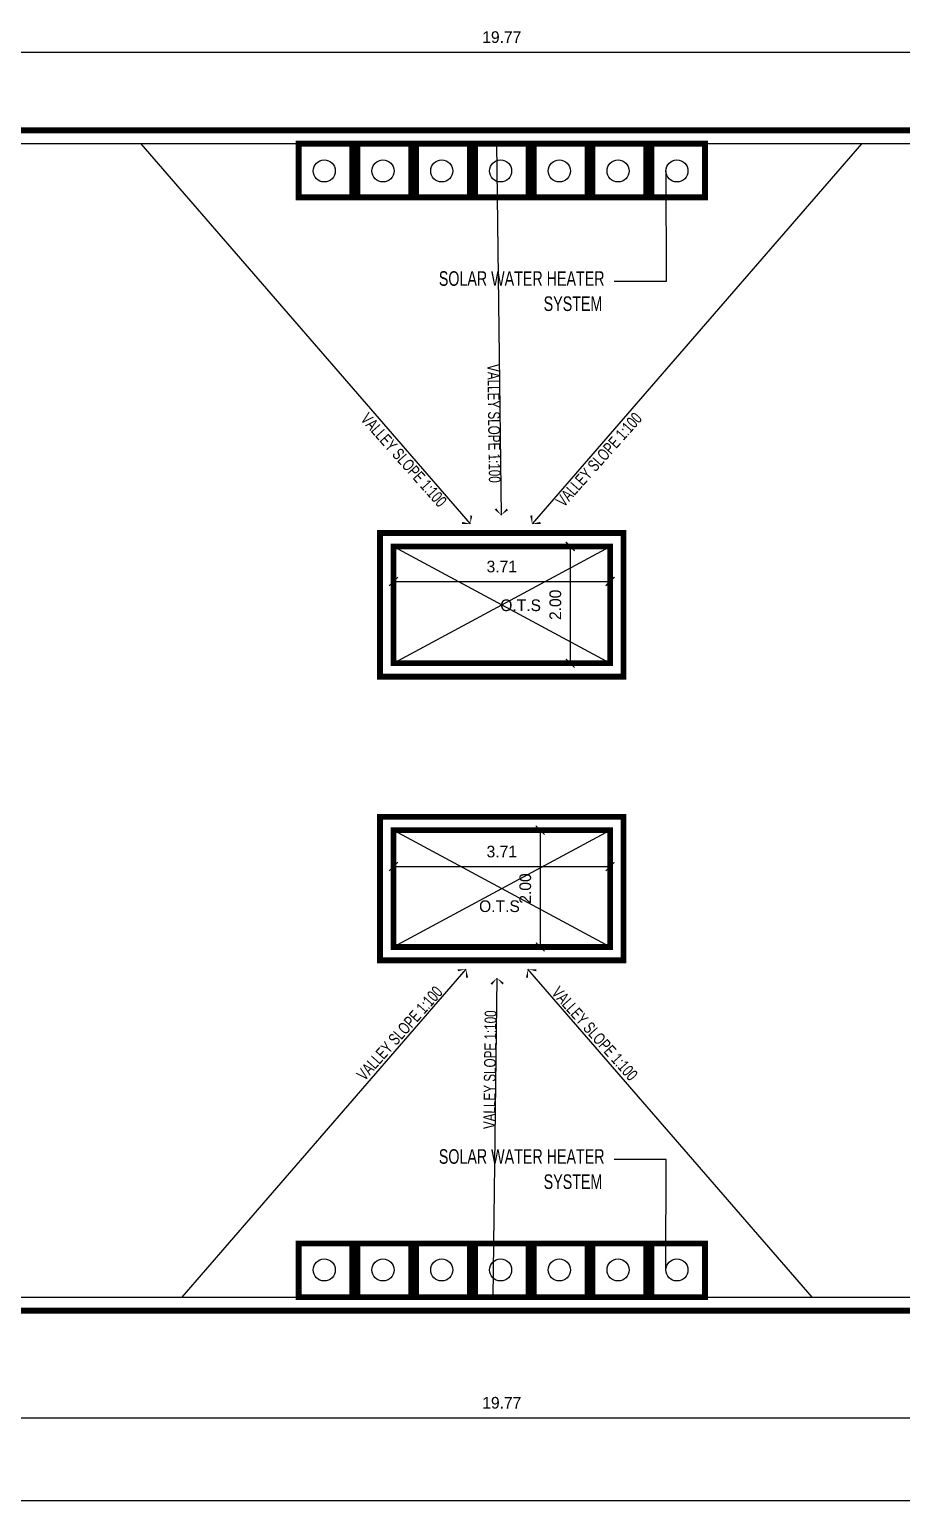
# Model space of a CAD drawing. Header units: metres. Extents: x 6101839 to 6102590, y -6659932 to -6659648.
# Drawn here: x 6102482.85 to 6102497.78, y -6659712.88 to -6659687.59 of the extents above; entities that cross this region are included whole.
import ezdxf

# ---------------------------------------------------------------- set-up
doc = ezdxf.new("R2010")
doc.units = ezdxf.units.M
doc.header["$LTSCALE"] = 500
doc.header["$MEASUREMENT"] = 0
doc.linetypes.add('DASHED2', pattern=[0.375, 0.25, -0.125])
doc.layers.get('0').update_dxf_attribs({"linetype": 'CONTINUOUS'})
doc.layers.get('Defpoints').update_dxf_attribs({"linetype": 'CONTINUOUS'})
for name, color, linetype in [('above', 250, 'DASHED2'), ('BLK_1_FLR_3_ROOF_AREA', 54, 'CONTINUOUS'), ('CONSIDER AREA', 233, 'CONTINUOUS'), ('DIM', 205, 'CONTINUOUS'), ('ED', 30, 'CONTINUOUS'), ('FURN', 156, 'CONTINUOUS'), ('TEXT', 4, 'CONTINUOUS'), ('wall', 125, 'CONTINUOUS')]:
    doc.layers.add(name, color=color, linetype=linetype)
doc.styles.add('DM', font='arial.ttf', dxfattribs={"width": 0.7, "height": 500})
doc.styles.add('S2', font='GOTHIC.TTF')
doc.styles.add('USA TEXT', font='GOTHIC.TTF')
doc.dimstyles.new('1-100-ED', dxfattribs={"dimtxt": 0.2, "dimasz": 0.15, "dimexe": 0.18, "dimexo": 0.0625, "dimgap": 0.15, "dimtad": 1, "dimzin": 0, "dimdsep": 46, "dimtxsty": 'USA TEXT', "dimblk": 'ARCHTICK', "dimcen": 0.1, "dimse1": 1, "dimse2": 1, "dimclrd": 256, "dimclrt": 256, "dimadec": 0, "dimazin": 0, "dimtfac": 1, "dimtofl": 0, "dimtmove": 0, "dimatfit": 3, "dimldrblk": 'ARCHTICK', "dimfxl": 0.18, "dimtolj": 1, "dimtzin": 0, "dimarcsym": 0})

# ---------------------------------------------------------------- blocks, each defined once
blk = doc.blocks.new('ARROW2')
at = {"layer": 'FURN'}
for points in [[(0, 0, 0, 1.41, 0), (-3.98, 3.98, 1.41, 1.41, 0)], [(0, 0, 0, 1.41, 0), (3.98, 3.98, 1.41, 1.41, 0)]]:
    blk.add_lwpolyline(points, format="xyseb", dxfattribs=at)
blk = doc.blocks.new('_ArchTick')
at = {"color": 0, "linetype": 'ByBlock', "const_width": 0.15}
blk.add_lwpolyline([(-0.5, -0.5), (0.5, 0.5)], dxfattribs=at)
blk = doc.blocks.new('*D91')
at = {"layer": 'Defpoints', "color": 0, "transparency": 16777216}
for p in [(6102481.053, -6659709.307), (6102500.823, -6659709.306), (6102500.823, -6659711.373)]:
    blk.add_point(p, dxfattribs=at)
at = {"layer": 'ED', "lineweight": -2, "transparency": 16777216}
blk.add_line((6102481.053, -6659711.373), (6102500.823, -6659711.373), dxfattribs=at)
at = {"layer": 'ED', "lineweight": -2, "transparency": 16777216, "xscale": 0.15, "yscale": 0.15, "zscale": 0.15, "rotation": 180}
blk.add_blockref('_ArchTick', (6102481.053, -6659711.373), dxfattribs=at)
at = {"layer": 'ED', "lineweight": -2, "transparency": 16777216, "xscale": 0.15, "yscale": 0.15, "zscale": 0.15}
blk.add_blockref('_ArchTick', (6102500.823, -6659711.373), dxfattribs=at)
at = {"layer": 'ED', "transparency": 16777216, "insert": (6102490.938, -6659711.118), "char_height": 0.2, "attachment_point": 5, "style": 'USA TEXT'}
blk.add_mtext('\\A1;19.77', dxfattribs=at)
blk = doc.blocks.new('*D146')
at = {"layer": 'Defpoints', "color": 0, "transparency": 16777216}
for p in [(6102492.793, -6659697.047), (6102489.083, -6659697.447), (6102492.793, -6659697.547)]:
    blk.add_point(p, dxfattribs=at)
at = {"layer": 'ED', "lineweight": -2, "transparency": 16777216}
blk.add_line((6102489.083, -6659697.047), (6102492.793, -6659697.047), dxfattribs=at)
at = {"layer": 'ED', "lineweight": -2, "transparency": 16777216, "xscale": 0.15, "yscale": 0.15, "zscale": 0.15, "rotation": 180}
blk.add_blockref('_ArchTick', (6102489.083, -6659697.047), dxfattribs=at)
at = {"layer": 'ED', "lineweight": -2, "transparency": 16777216, "xscale": 0.15, "yscale": 0.15, "zscale": 0.15}
blk.add_blockref('_ArchTick', (6102492.793, -6659697.047), dxfattribs=at)
at = {"layer": 'ED', "transparency": 16777216, "insert": (6102490.938, -6659696.792), "char_height": 0.2, "attachment_point": 5, "style": 'USA TEXT'}
blk.add_mtext('\\A1;3.71', dxfattribs=at)
blk = doc.blocks.new('*D147')
at = {"layer": 'Defpoints', "color": 0, "transparency": 16777216}
for p in [(6102492.389, -6659696.447), (6102492.111, -6659698.447), (6102492.389, -6659698.447)]:
    blk.add_point(p, dxfattribs=at)
at = {"layer": 'ED', "lineweight": -2, "transparency": 16777216}
blk.add_line((6102492.111, -6659696.447), (6102492.111, -6659698.447), dxfattribs=at)
at = {"layer": 'ED', "lineweight": -2, "transparency": 16777216, "xscale": 0.15, "yscale": 0.15, "zscale": 0.15}
for p, rotation in [((6102492.111, -6659696.447), 90), ((6102492.111, -6659698.447), 270)]:
    blk.add_blockref('_ArchTick', p, dxfattribs=dict(at, rotation=rotation))
at = {"layer": 'ED', "transparency": 16777216, "insert": (6102491.856, -6659697.447), "char_height": 0.2, "attachment_point": 5, "rotation": 90, "style": 'USA TEXT'}
blk.add_mtext('\\A1;2.00', dxfattribs=at)
blk = doc.blocks.new('*D148')
at = {"layer": 'Defpoints', "color": 0, "transparency": 16777216}
for p in [(6102491.901, -6659701.307), (6102491.596, -6659703.307), (6102491.901, -6659703.307)]:
    blk.add_point(p, dxfattribs=at)
at = {"layer": 'ED', "lineweight": -2, "transparency": 16777216}
blk.add_line((6102491.596, -6659701.307), (6102491.596, -6659703.307), dxfattribs=at)
at = {"layer": 'ED', "lineweight": -2, "transparency": 16777216, "xscale": 0.15, "yscale": 0.15, "zscale": 0.15}
for p, rotation in [((6102491.596, -6659701.307), 90), ((6102491.596, -6659703.307), 270)]:
    blk.add_blockref('_ArchTick', p, dxfattribs=dict(at, rotation=rotation))
at = {"layer": 'ED', "transparency": 16777216, "insert": (6102491.341, -6659702.307), "char_height": 0.2, "attachment_point": 5, "rotation": 90, "style": 'USA TEXT'}
blk.add_mtext('\\A1;2.00', dxfattribs=at)
blk = doc.blocks.new('*D149')
at = {"layer": 'Defpoints', "color": 0, "transparency": 16777216}
for p in [(6102489.083, -6659701.583), (6102492.793, -6659701.583), (6102492.793, -6659701.93)]:
    blk.add_point(p, dxfattribs=at)
at = {"layer": 'ED', "lineweight": -2, "transparency": 16777216}
blk.add_line((6102489.083, -6659701.93), (6102492.793, -6659701.93), dxfattribs=at)
at = {"layer": 'ED', "lineweight": -2, "transparency": 16777216, "xscale": 0.15, "yscale": 0.15, "zscale": 0.15, "rotation": 180}
blk.add_blockref('_ArchTick', (6102489.083, -6659701.93), dxfattribs=at)
at = {"layer": 'ED', "lineweight": -2, "transparency": 16777216, "xscale": 0.15, "yscale": 0.15, "zscale": 0.15}
blk.add_blockref('_ArchTick', (6102492.793, -6659701.93), dxfattribs=at)
at = {"layer": 'ED', "transparency": 16777216, "insert": (6102490.938, -6659701.675), "char_height": 0.2, "attachment_point": 5, "style": 'USA TEXT'}
blk.add_mtext('\\A1;3.71', dxfattribs=at)
blk = doc.blocks.new('*D191')
at = {"layer": 'Defpoints', "color": 0, "transparency": 16777216}
for p in [(6102500.823, -6659687.978), (6102481.053, -6659690.027), (6102500.823, -6659690.027)]:
    blk.add_point(p, dxfattribs=at)
at = {"layer": 'ED', "lineweight": -2, "transparency": 16777216}
blk.add_line((6102481.053, -6659687.978), (6102500.823, -6659687.978), dxfattribs=at)
at = {"layer": 'ED', "lineweight": -2, "transparency": 16777216, "xscale": 0.15, "yscale": 0.15, "zscale": 0.15, "rotation": 180}
blk.add_blockref('_ArchTick', (6102481.053, -6659687.978), dxfattribs=at)
at = {"layer": 'ED', "lineweight": -2, "transparency": 16777216, "xscale": 0.15, "yscale": 0.15, "zscale": 0.15}
blk.add_blockref('_ArchTick', (6102500.823, -6659687.978), dxfattribs=at)
at = {"layer": 'ED', "transparency": 16777216, "insert": (6102490.938, -6659687.723), "char_height": 0.2, "attachment_point": 5, "style": 'USA TEXT'}
blk.add_mtext('\\A1;19.77', dxfattribs=at)
blk = doc.blocks.new('*D241')
at = {"layer": 'Defpoints', "color": 0, "transparency": 16777216}
for p in [(6102469.388, -6659709.537), (6102536.524, -6659710.664), (6102536.524, -6659712.793)]:
    blk.add_point(p, dxfattribs=at)
at = {"layer": 'ED', "lineweight": -2, "transparency": 16777216}
blk.add_line((6102469.388, -6659712.793), (6102536.524, -6659712.793), dxfattribs=at)
at = {"layer": 'ED', "lineweight": -2, "transparency": 16777216, "xscale": 0.15, "yscale": 0.15, "zscale": 0.15, "rotation": 180}
blk.add_blockref('_ArchTick', (6102469.388, -6659712.793), dxfattribs=at)
at = {"layer": 'ED', "lineweight": -2, "transparency": 16777216, "xscale": 0.15, "yscale": 0.15, "zscale": 0.15}
blk.add_blockref('_ArchTick', (6102536.524, -6659712.793), dxfattribs=at)
at = {"layer": 'ED', "transparency": 16777216, "insert": (6102502.956, -6659712.538), "char_height": 0.2, "attachment_point": 5, "style": 'USA TEXT'}
blk.add_mtext('\\A1;67.14', dxfattribs=at)

msp = doc.modelspace()

# ---------------------------------------------------------------- linework, layer by layer
at = {"layer": 'above', "linetype": 'ByBlock'}
for p, q in [((6102489.08319, -6659698.44746), (6102492.7932, -6659696.44746)), ((6102489.08319, -6659696.44746), (6102492.7932, -6659698.44746)), ((6102489.08319, -6659703.30746), (6102492.7932, -6659701.30746)), ((6102489.08319, -6659701.30746), (6102492.7932, -6659703.30746))]:
    msp.add_line(p, q, dxfattribs=at)
at = {"layer": 'BLK_1_FLR_3_ROOF_AREA', "const_width": 0.1}
msp.add_lwpolyline([(6102501.05319, -6659709.53802), (6102480.8232, -6659709.53802), (6102480.82329, -6659704.8962), (6102478.62355, -6659704.89634), (6102478.62343, -6659709.53802), (6102469.38843, -6659709.53802), (6102469.38844, -6659704.37924), (6102471.58843, -6659704.37924), (6102471.58843, -6659701.95802), (6102470.08843, -6659701.95802), (6102470.08843, -6659697.79802), (6102471.58843, -6659697.79779), (6102471.58843, -6659695.37679), (6102470.08843, -6659695.37679), (6102470.08843, -6659689.31795), (6102478.62343, -6659689.31795), (6102478.62379, -6659694.84679), (6102480.82343, -6659694.84666), (6102480.8232, -6659689.31802), (6102501.05319, -6659689.31802)], dxfattribs=at)
at = {"layer": 'CONSIDER AREA', "const_width": 0.1}
for points in [[(6102488.37796, -6659689.54741), (6102487.45796, -6659689.54741), (6102487.45796, -6659690.46741), (6102488.37796, -6659690.46741)], [(6102489.3847, -6659689.54741), (6102488.4647, -6659689.54741), (6102488.4647, -6659690.46741), (6102489.3847, -6659690.46741)], [(6102490.39145, -6659689.54741), (6102489.47145, -6659689.54741), (6102489.47145, -6659690.46741), (6102490.39145, -6659690.46741)], [(6102491.39819, -6659689.54741), (6102490.47819, -6659689.54741), (6102490.47819, -6659690.46741), (6102491.39819, -6659690.46741)], [(6102492.40494, -6659689.54741), (6102491.48494, -6659689.54741), (6102491.48494, -6659690.46741), (6102492.40494, -6659690.46741)], [(6102493.41168, -6659689.54741), (6102492.49168, -6659689.54741), (6102492.49168, -6659690.46741), (6102493.41168, -6659690.46741)], [(6102494.41842, -6659689.54741), (6102493.49842, -6659689.54741), (6102493.49842, -6659690.46741), (6102494.41842, -6659690.46741)], [(6102488.37796, -6659709.30746), (6102487.45796, -6659709.30746), (6102487.45796, -6659708.38746), (6102488.37796, -6659708.38746)], [(6102489.38471, -6659709.30746), (6102488.46471, -6659709.30746), (6102488.46471, -6659708.38746), (6102489.38471, -6659708.38746)], [(6102490.39145, -6659709.30746), (6102489.47145, -6659709.30746), (6102489.47145, -6659708.38746), (6102490.39145, -6659708.38746)], [(6102491.39819, -6659709.30746), (6102490.47819, -6659709.30746), (6102490.47819, -6659708.38746), (6102491.39819, -6659708.38746)], [(6102492.40494, -6659709.30746), (6102491.48494, -6659709.30746), (6102491.48494, -6659708.38746), (6102492.40494, -6659708.38746)], [(6102493.41168, -6659709.30746), (6102492.49168, -6659709.30746), (6102492.49168, -6659708.38746), (6102493.41168, -6659708.38746)], [(6102494.41843, -6659709.30746), (6102493.49843, -6659709.30746), (6102493.49843, -6659708.38746), (6102494.41843, -6659708.38746)]]:
    msp.add_lwpolyline(points, close=True, dxfattribs=at)
at = {"layer": 'CONSIDER AREA'}
for centre in [(6102487.8964, -6659690.01403), (6102488.90314, -6659690.01403), (6102489.90989, -6659690.01403), (6102490.91663, -6659690.01403), (6102491.92337, -6659690.01403), (6102492.93012, -6659690.01403), (6102493.93686, -6659690.01403), (6102487.8964, -6659708.84083), (6102488.90315, -6659708.84083), (6102489.90989, -6659708.84083), (6102490.91663, -6659708.84083), (6102491.92338, -6659708.84083), (6102492.93012, -6659708.84083), (6102493.93686, -6659708.84083)]:
    msp.add_circle(centre, 0.18897, dxfattribs=at)
at = {"layer": 'DIM', "color": 8, "linetype": 'ByBlock'}
for p, q in [((6102484.75776, -6659689.54744), (6102490.39879, -6659696.05984)), ((6102490.84923, -6659689.54742), (6102490.9284, -6659695.91009)), ((6102497.09909, -6659689.5474), (6102491.45801, -6659696.05984)), ((6102485.46151, -6659709.30746), (6102490.32711, -6659703.69027)), ((6102496.25194, -6659709.30746), (6102491.38633, -6659703.69027)), ((6102490.78869, -6659709.30746), (6102490.85672, -6659703.84002))]:
    msp.add_line(p, q, dxfattribs=at)
at = {"layer": 'ED', "linetype": 'ByBlock'}
for p, q in [((6102493.74789, -6659690.01403), (6102493.75451, -6659691.90713)), ((6102493.75451, -6659691.90713), (6102492.86351, -6659691.90713)), ((6102493.75451, -6659706.94774), (6102492.86351, -6659706.94774)), ((6102493.74789, -6659708.84083), (6102493.75451, -6659706.94774))]:
    msp.add_line(p, q, dxfattribs=at)
at = {"layer": 'wall', "color": 9, "linetype": 'ByBlock'}
for p, q in [((6102501.05295, -6659689.31739), (6102480.8232, -6659689.31746)), ((6102500.82295, -6659689.54739), (6102481.05322, -6659689.54746)), ((6102481.05321, -6659709.30746), (6102500.82318, -6659709.30746)), ((6102480.8232, -6659709.53746), (6102501.05319, -6659709.53746))]:
    msp.add_line(p, q, dxfattribs=at)
at = {"layer": 'wall', "color": 9, "const_width": 0.1}
for points in [[(6102488.85319, -6659698.67746), (6102493.0232, -6659698.67746), (6102493.0232, -6659696.21746), (6102488.85319, -6659696.21746)], [(6102489.08319, -6659698.44746), (6102492.7932, -6659698.44746), (6102492.7932, -6659696.44746), (6102489.08319, -6659696.44746)], [(6102488.85319, -6659701.07746), (6102493.0232, -6659701.07746), (6102493.0232, -6659703.53746), (6102488.85319, -6659703.53746)], [(6102489.08319, -6659701.30746), (6102492.7932, -6659701.30746), (6102492.7932, -6659703.30746), (6102489.08319, -6659703.30746)]]:
    msp.add_lwpolyline(points, close=True, dxfattribs=at)

# ---------------------------------------------------------------- block references
at = {"layer": 'DIM', "yscale": 0.0255555555522442}
for p, xscale, zscale, rotation in [((6102490.9284, -6659695.91009), 0.0255555555407925, 0.0255555555555556, 358.390429194858), ((6102490.39879, -6659696.05984), 0.0255555555562943, 0.0255555555562943, 38.57662509371964), ((6102491.45801, -6659696.05984), -0.0255555555562943, 0.0255555555555556, 321.4233749062803), ((6102490.32711, -6659703.69027), -0.0255555555562943, 0.0255555555555556, 141.4233749062804), ((6102491.38633, -6659703.69027), 0.0255555555562943, 0.0255555555562943, 218.5766250937196), ((6102490.85672, -6659703.84002), -0.0255555555407925, 0.0255555555555556, 181.6095708051419)]:
    msp.add_blockref('ARROW2', p, dxfattribs=dict(at, xscale=xscale, zscale=zscale, rotation=rotation))

# ---------------------------------------------------------------- texts
at = {"layer": 'DIM', "style": 'DM', "width": 0.7}
for s, p in [('SOLAR WATER HEATER', (6102489.85946, -6659691.98186)), ('SYSTEM', (6102491.65507, -6659692.41311)), ('SOLAR WATER HEATER', (6102489.85947, -6659707.02248)), ('SYSTEM', (6102491.65507, -6659707.45372))]:
    msp.add_text(s, height=0.25, dxfattribs=at).set_placement(p)
for rotation, p in [(270.703527, (6102490.69162, -6659693.32338)), (311.713304, (6102488.50713, -6659694.27354)), (48.286696, (6102492.00209, -6659695.78534)), (48.286696, (6102488.58816, -6659705.6127)), (311.713304, (6102491.77769, -6659704.1009)), (89.296473, (6102490.82451, -6659706.42924))]:
    msp.add_text('VALLEY SLOPE 1:100', height=0.2044444, rotation=rotation, dxfattribs=at).set_placement(p)
at = {"layer": 'TEXT', "color": 7, "style": 'S2'}
for p in [(6102490.91138, -6659697.55432), (6102490.5493, -6659702.70975)]:
    msp.add_text('O.T.S', height=0.2, dxfattribs=at).set_placement(p)

# ---------------------------------------------------------------- dimensions: what is measured, and where the dimension line sits
at = {"layer": 'ED'}
for base, p1, p2, picture, middle in [((6102500.82295, -6659687.97758), (6102481.05325, -6659690.02668), (6102500.82295, -6659690.02668), '*D191', (6102490.9381, -6659687.72255)), ((6102492.7932, -6659697.04742), (6102489.08319, -6659697.44746), (6102492.7932, -6659697.54725), '*D146', (6102490.9382, -6659696.79239)), ((6102492.7932, -6659701.93028), (6102489.08319, -6659701.58318), (6102492.7932, -6659701.58318), '*D149', (6102490.9382, -6659701.67525)), ((6102500.82318, -6659711.37336), (6102481.05321, -6659709.30746), (6102500.82318, -6659709.30618), '*D91', (6102490.93819, -6659711.11833)), ((6102536.52446, -6659712.79311), (6102469.38843, -6659709.53746), (6102536.52446, -6659710.66377), '*D241', (6102502.95645, -6659712.53808))]:
    dim = msp.add_linear_dim(base=base, p1=p1, p2=p2, dimstyle='1-100-ED', dxfattribs=at)
    dim.commit()
    dim.dimension.update_dxf_attribs({"geometry": picture, "text_midpoint": middle})
for base, p1, p2, picture, middle in [((6102492.11085, -6659698.44746), (6102492.38875, -6659696.44746), (6102492.38875, -6659698.44746), '*D147', (6102491.85582, -6659697.44746)), ((6102491.59554, -6659703.30746), (6102491.90124, -6659701.30746), (6102491.90124, -6659703.30746), '*D148', (6102491.34051, -6659702.30746))]:
    dim = msp.add_linear_dim(base=base, p1=p1, p2=p2, angle=90, dimstyle='1-100-ED', dxfattribs=at)
    dim.commit()
    dim.dimension.update_dxf_attribs({"geometry": picture, "text_midpoint": middle})

doc.saveas('drawing.dxf')
